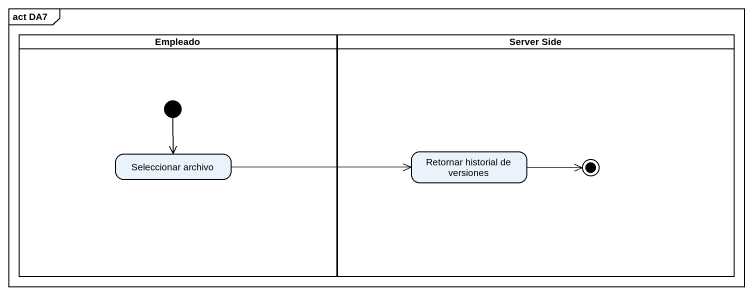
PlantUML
@startuml
mainframe act DA7
hide empty description
state Empleado <<partition>> {
  state "Seleccionar archivo" as Seleccionar_archivo
  [*] --> Seleccionar_archivo
}
state "Server Side" as Server_Side <<partition>> {
  state "Retornar historial de versiones" as Retornar_historial_de
  Retornar_historial_de -right-> [*]
}
Seleccionar_archivo -right-> Retornar_historial_de
@enduml
